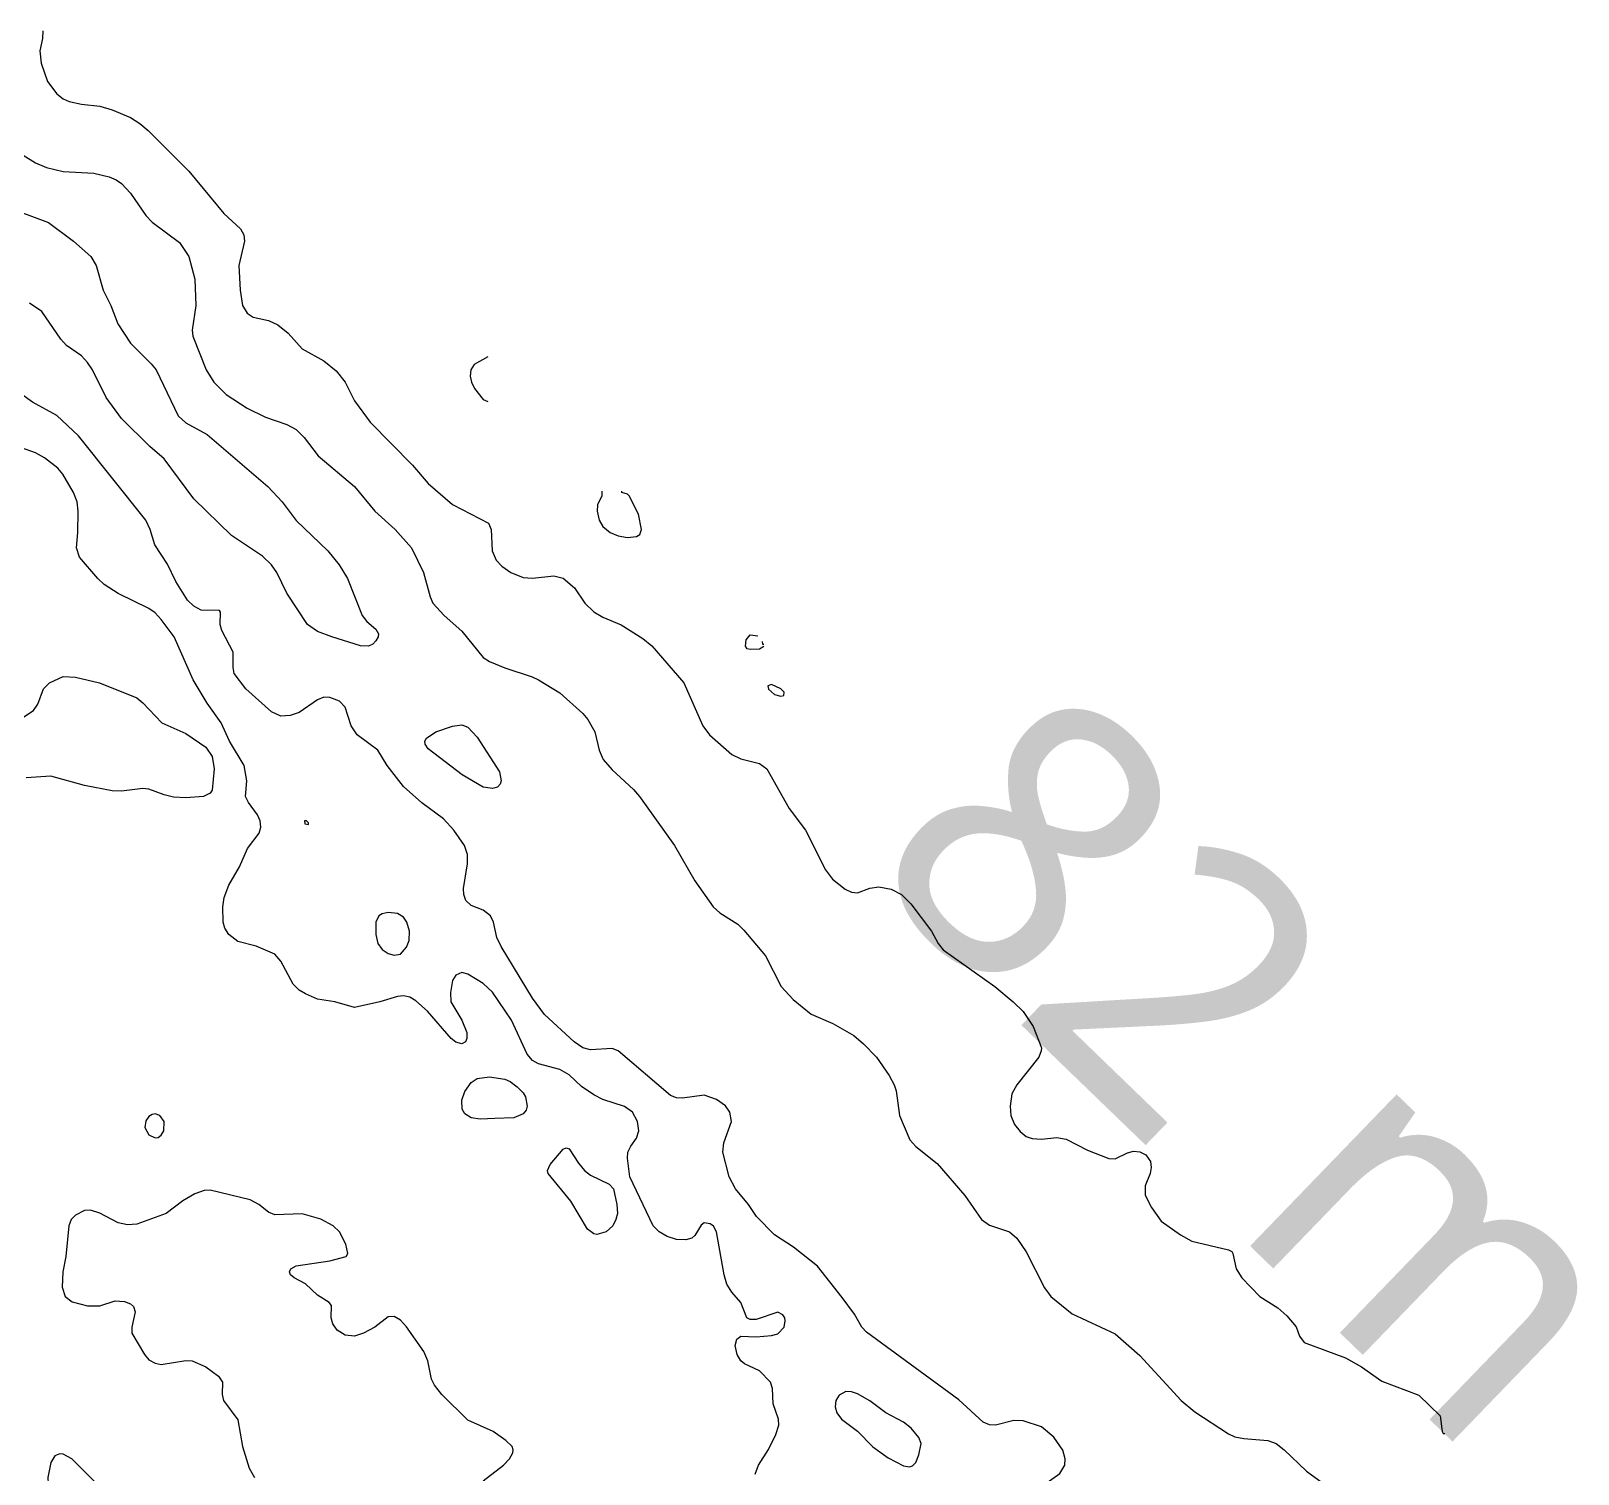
# Model space of a CAD drawing. Extents: x 474277 to 475042, y 254928 to 255625.
# Drawn here: x 474985.54 to 475024.22, y 255290.13 to 255326.2 of the extents above; entities that cross this region are included whole.
import ezdxf

# ---------------------------------------------------------------- set-up
doc = ezdxf.new("R2010")
doc.units = 0
doc.header["$MEASUREMENT"] = 0
doc.layers.add('BaseMapV2_DTM_export_MonNov09090547073261 — entities', color=1, linetype='CONTINUOUS')
doc.styles.get("Standard").update_dxf_attribs({"font": 'romans.shx'})

msp = doc.modelspace()

# ---------------------------------------------------------------- linework, layer by layer
at = {"layer": 'BaseMapV2_DTM_export_MonNov09090547073261 — entities', "color": 15, "linetype": 'Continuous', "true_color": 0xb7484b}
for points in [[(474985.836, 255326.2, 82), (474985.833, 255326.008, 82), (474985.765, 255325.702, 82), (474985.795, 255325.395, 82), (474985.955, 255324.935, 82), (474986.188, 255324.628, 82), (474986.345, 255324.504, 82), (474986.499, 255324.438, 82), (474986.805, 255324.369, 82), (474987.265, 255324.316, 82), (474987.572, 255324.228, 82), (474988.032, 255324.035, 82), (474988.262, 255323.887, 82), (474988.475, 255323.708, 82), (474989.489, 255322.697, 82), (474990.367, 255321.638, 82), (474990.779, 255321.254, 82), (474990.864, 255321.101, 82), (474990.884, 255320.948, 82), (474990.739, 255320.334, 82), (474990.77, 255319.721, 82), (474990.833, 255319.337, 82), (474990.946, 255319.146, 82), (474991.099, 255319.042, 82), (474991.482, 255318.964, 82), (474991.713, 255318.858, 82), (474991.973, 255318.647, 82), (474992.326, 255318.251, 82), (474992.863, 255317.957, 82), (474993.169, 255317.701, 82), (474993.399, 255317.417, 82), (474993.629, 255316.951, 82), (474994.025, 255316.424, 82), (474995.08, 255315.35, 82), (474995.47, 255314.885, 82), (474996.083, 255314.36, 82), (474996.978, 255313.893, 82), (474997.051, 255313.74, 82), (474997.071, 255313.203, 82), (474997.176, 255312.973, 82), (474997.31, 255312.82, 82), (474997.54, 255312.661, 82), (474997.847, 255312.538, 82), (474998.077, 255312.522, 82), (474998.613, 255312.583, 82), (474998.843, 255312.524, 82), (474999.129, 255312.283, 82), (474999.385, 255311.9, 82), (474999.61, 255311.682, 82), (474999.84, 255311.549, 82), (475000.3, 255311.352, 82), (475000.837, 255311.018, 82), (475001.067, 255310.833, 82), (475001.86, 255309.906, 82), (475002.337, 255308.833, 82), (475002.509, 255308.603, 82), (475003.061, 255308.116, 82), (475003.291, 255308.005, 82), (475003.751, 255307.887, 82), (475003.936, 255307.759, 82), (475004.498, 255306.763, 82), (475004.907, 255306.226, 82), (475005.403, 255305.229, 82), (475005.578, 255304.999, 82), (475005.898, 255304.752, 82), (475006.051, 255304.67, 82), (475006.204, 255304.654, 82), (475006.511, 255304.77, 82), (475006.741, 255304.805, 82), (475007.048, 255304.746, 82), (475007.303, 255304.616, 82), (475007.54, 255304.386, 82), (475008.053, 255303.695, 82), (475008.225, 255303.389, 82), (475008.345, 255303.235, 82), (475009.642, 255302.315, 82), (475010.1, 255301.932, 82), (475010.345, 255301.688, 82), (475010.594, 255301.318, 82), (475010.803, 255300.782, 82), (475010.8, 255300.705, 82), (475010.734, 255300.552, 82), (475010.186, 255299.862, 82), (475010.064, 255299.632, 82), (475010.019, 255299.325, 82), (475010.035, 255299.095, 82), (475010.13, 255298.865, 82), (475010.268, 255298.69, 82), (475010.421, 255298.569, 82), (475010.575, 255298.514, 82), (475010.805, 255298.504, 82), (475011.188, 255298.541, 82), (475011.418, 255298.502, 82), (475011.955, 255298.227, 82), (475012.492, 255298.017, 82), (475012.645, 255298.008, 82), (475012.952, 255298.156, 82), (475013.105, 255298.196, 82), (475013.259, 255298.182, 82), (475013.412, 255298.105, 82), (475013.526, 255297.945, 82), (475013.546, 255297.791, 82), (475013.524, 255297.638, 82), (475013.393, 255297.331, 82), (475013.396, 255297.101, 82), (475013.554, 255296.795, 82), (475013.795, 255296.452, 82), (475014.282, 255296.105, 82), (475014.562, 255295.949, 82), (475015.482, 255295.733, 82), (475015.559, 255295.688, 82), (475015.591, 255295.644, 82), (475015.674, 255295.261, 82), (475015.816, 255295.031, 82), (475016.259, 255294.571, 82), (475016.709, 255294.286, 82), (475016.939, 255294.086, 82), (475017.169, 255293.809, 82), (475017.257, 255293.574, 82), (475017.372, 255293.421, 82), (475018.402, 255293.037, 82), (475018.804, 255292.807, 82), (475019.316, 255292.447, 82), (475020.236, 255292.102, 82), (475020.769, 255291.581, 82), (475020.823, 255291.197, 82), (475020.849, 255291.14, 82), (475020.888, 255291.14, 82)], [(474985.348, 255323.091, 82.25), (474985.655, 255322.904, 82.25), (474985.93, 255322.788, 82.25), (474986.345, 255322.684, 82.25), (474987.112, 255322.648, 82.25), (474987.495, 255322.555, 82.25), (474987.674, 255322.481, 82.25), (474987.802, 255322.387, 82.25), (474988.032, 255322.144, 82.25), (474988.415, 255321.588, 82.25), (474988.569, 255321.417, 82.25), (474989.259, 255320.911, 82.25), (474989.49, 255320.564, 82.25), (474989.642, 255319.998, 82.25), (474989.661, 255319.337, 82.25), (474989.575, 255318.724, 82.25), (474989.587, 255318.571, 82.25), (474989.919, 255317.727, 82.25), (474990.117, 255317.42, 82.25), (474990.421, 255317.114, 82.25), (474990.946, 255316.77, 82.25), (474991.406, 255316.549, 82.25), (474991.943, 255316.365, 82.25), (474992.173, 255316.235, 82.25), (474992.369, 255316.04, 82.25), (474992.722, 255315.58, 82.25), (474993.634, 255314.814, 82.25), (474994.142, 255314.2, 82.25), (474994.644, 255313.74, 82.25), (474995.057, 255313.28, 82.25), (474995.359, 255312.667, 82.25), (474995.518, 255312.053, 82.25), (474995.591, 255311.9, 82.25), (474995.868, 255311.593, 82.25), (474996.313, 255311.195, 82.25), (474996.85, 255310.539, 82.25), (474997.003, 255310.436, 82.25), (474997.387, 255310.28, 82.25), (474998.074, 255310.06, 82.25), (474998.231, 255309.983, 82.25), (474998.767, 255309.655, 82.25), (474999.335, 255309.139, 82.25), (474999.463, 255308.986, 82.25), (474999.64, 255308.679, 82.25), (474999.748, 255308.219, 82.25), (474999.85, 255307.989, 82.25), (475000.07, 255307.729, 82.25), (475000.607, 255307.241, 82.25), (475000.756, 255307.069, 82.25), (475001.627, 255305.842, 82.25), (475002.14, 255304.96, 82.25), (475002.598, 255304.309, 82.25), (475002.764, 255304.156, 82.25), (475003.214, 255303.873, 82.25), (475003.367, 255303.72, 82.25), (475003.902, 255303.082, 82.25), (475004.297, 255302.315, 82.25), (475004.594, 255301.991, 82.25), (475005.048, 255301.625, 82.25), (475005.591, 255301.395, 82.25), (475006.112, 255301.088, 82.25), (475006.358, 255300.884, 82.25), (475006.681, 255300.552, 82.25), (475007, 255300.092, 82.25), (475007.121, 255299.862, 82.25), (475007.169, 255299.708, 82.25), (475007.253, 255299.095, 82.25), (475007.516, 255298.481, 82.25), (475007.661, 255298.317, 82.25), (475008.198, 255297.893, 82.25), (475008.888, 255297.095, 82.25), (475009.303, 255296.488, 82.25), (475009.501, 255296.353, 82.25), (475010.002, 255296.181, 82.25), (475010.188, 255296.028, 82.25), (475010.421, 255295.686, 82.25), (475010.882, 255294.788, 82.25), (475011.035, 255294.569, 82.25), (475011.572, 255294.132, 82.25), (475012.645, 255293.638, 82.25), (475013.259, 255293.094, 82.25), (475014.298, 255291.964, 82.25), (475014.639, 255291.683, 82.25), (475015.482, 255291.135, 82.25), (475015.635, 255291.063, 82.25), (475015.866, 255291.016, 82.25), (475016.465, 255290.967, 82.25), (475016.671, 255290.891, 82.25), (475016.872, 255290.737, 82.25), (475017.427, 255290.2, 82.25), (475018.012, 255289.777, 82.25)], [(474985.195, 255321.7, 82.5), (474985.98, 255321.408, 82.5), (474986.605, 255320.948, 82.5), (474987.037, 255320.564, 82.5), (474987.174, 255320.334, 82.5), (474987.347, 255319.721, 82.5), (474987.542, 255319.337, 82.5), (474987.718, 255318.877, 82.5), (474988.032, 255318.393, 82.5), (474988.55, 255317.881, 82.5), (474988.67, 255317.727, 82.5), (474989.219, 255316.577, 82.5), (474989.412, 255316.406, 82.5), (474989.949, 255316.111, 82.5), (474991.466, 255314.814, 82.5), (474991.824, 255314.43, 82.5), (474992.173, 255313.965, 82.5), (474992.963, 255313.203, 82.5), (474993.246, 255312.853, 82.5), (474993.453, 255312.513, 82.5), (474993.82, 255311.593, 82.5), (474993.936, 255311.436, 82.5), (474994.166, 255311.251, 82.5), (474994.23, 255311.133, 82.5), (474994.224, 255311.056, 82.5), (474994.166, 255310.952, 82.5), (474994.089, 255310.876, 82.5), (474993.979, 255310.826, 82.5)], [(474993.979, 255310.826, 82.5), (474993.783, 255310.834, 82.5), (474993.068, 255311.056, 82.5), (474992.709, 255311.191, 82.5), (474992.454, 255311.363, 82.5), (474991.943, 255312.147, 82.5), (474991.685, 255312.667, 82.5), (474991.559, 255312.857, 82.5), (474991.329, 255313.07, 82.5), (474990.559, 255313.587, 82.5), (474989.618, 255314.507, 82.5), (474988.873, 255315.504, 82.5), (474988.516, 255315.81, 82.5), (474987.802, 255316.513, 82.5), (474987.42, 255317.037, 82.5), (474987.08, 255317.727, 82.5), (474986.959, 255317.915, 82.5), (474986.805, 255318.081, 82.5), (474986.435, 255318.341, 82.5), (474986.286, 255318.494, 82.5), (474985.814, 255319.184, 82.5), (474985.502, 255319.397, 82.5)], [(474996.965, 255318.053, 81.75), (474996.62, 255317.865, 81.75), (474996.535, 255317.727, 81.75), (474996.52, 255317.574, 81.75), (474996.553, 255317.42, 81.75), (474996.63, 255317.267, 81.75), (474996.85, 255316.992, 81.75), (474996.965, 255316.941, 81.75)], [(475010.805, 255289.817, 82.25), (475011.265, 255290.142, 82.25), (475011.385, 255290.354, 82.25), (475011.396, 255290.507, 82.25), (475011.342, 255290.728, 82.25), (475011.112, 255291.048, 82.25), (475010.805, 255291.31, 82.25), (475010.345, 255291.461, 82.25), (475010.115, 255291.466, 82.25), (475009.655, 255291.349, 82.25), (475009.501, 255291.36, 82.25), (475009.348, 255291.428, 82.25), (475008.735, 255291.982, 82.25), (475006.434, 255293.675, 82.25), (475006.315, 255293.804, 82.25), (475006.128, 255294.122, 82.25), (475005.821, 255294.546, 82.25), (475005.208, 255295.329, 82.25), (475004.606, 255295.798, 82.25), (475004.134, 255296.106, 82.25), (475003.682, 255296.565, 82.25), (475003.482, 255296.871, 82.25), (475003.159, 255297.255, 82.25), (475003, 255297.561, 82.25), (475002.837, 255298.175, 82.25), (475002.861, 255298.405, 82.25), (475003.051, 255298.942, 82.25), (475003.014, 255299.172, 82.25), (475002.907, 255299.332, 82.25), (475002.677, 255299.49, 82.25), (475002.37, 255299.597, 82.25), (475001.834, 255299.524, 82.25), (475001.68, 255299.533, 82.25), (475001.527, 255299.59, 82.25), (475000.224, 255300.707, 82.25), (475000.07, 255300.762, 82.25), (474999.533, 255300.73, 82.25), (474999.336, 255300.782, 82.25), (474999.124, 255300.935, 82.25), (474998.383, 255301.618, 82.25), (474998.077, 255302.024, 82.25), (474997.293, 255303.312, 82.25), (474997.19, 255303.542, 82.25), (474997.105, 255303.925, 82.25), (474997.031, 255304.079, 82.25), (474996.85, 255304.226, 82.25), (474996.543, 255304.34, 82.25), (474996.417, 255304.462, 82.25), (474996.366, 255304.616, 82.25), (474996.359, 255304.769, 82.25), (474996.456, 255305.382, 82.25), (474996.453, 255305.612, 82.25), (474996.383, 255305.842, 82.25), (474996.111, 255306.226, 82.25), (474995.853, 255306.503, 82.25), (474995.316, 255306.909, 82.25), (474994.856, 255307.315, 82.25), (474994.448, 255307.836, 82.25), (474994.216, 255308.219, 82.25), (474993.694, 255308.603, 82.25), (474993.545, 255308.833, 82.25), (474993.399, 255309.301, 82.25), (474993.255, 255309.446, 82.25), (474993.016, 255309.538, 82.25), (474992.863, 255309.547, 82.25), (474992.709, 255309.48, 82.25), (474992.249, 255309.165, 82.25), (474992.019, 255309.09, 82.25), (474991.789, 255309.074, 82.25), (474991.559, 255309.178, 82.25), (474990.915, 255309.753, 82.25), (474990.626, 255310.136, 82.25), (474990.597, 255310.29, 82.25), (474990.598, 255310.673, 82.25), (474990.31, 255311.21, 82.25), (474990.274, 255311.363, 82.25), (474990.282, 255311.67, 82.25), (474990.256, 255311.713, 82.25), (474989.796, 255311.726, 82.25), (474989.615, 255311.823, 82.25), (474989.459, 255311.976, 82.25), (474989.166, 255312.437, 82.25), (474988.952, 255312.874, 82.25), (474988.638, 255313.357, 82.25), (474988.521, 255313.74, 82.25), (474988.413, 255313.97, 82.25), (474986.729, 255316.083, 82.25), (474986.192, 255316.588, 82.25), (474985.578, 255316.925, 82.25), (474985.311, 255317.114, 82.25)], [(475003.645, 255290.124, 82), (475003.728, 255290.354, 82), (475003.981, 255290.739, 82), (475004.165, 255291.121, 82), (475004.239, 255291.351, 82), (475004.228, 255291.504, 82), (475004.096, 255291.887, 82), (475004.078, 255292.271, 82), (475004.028, 255292.424, 82), (475003.751, 255292.713, 82), (475003.377, 255292.884, 82), (475003.291, 255292.957, 82), (475003.196, 255293.114, 82), (475003.143, 255293.344, 82), (475003.187, 255293.498, 82), (475003.291, 255293.579, 82), (475003.674, 255293.557, 82), (475004.057, 255293.594, 82), (475004.211, 255293.637, 82), (475004.369, 255293.804, 82), (475004.4, 255293.958, 82), (475004.385, 255294.034, 82), (475004.341, 255294.111, 82), (475004.211, 255294.173, 82), (475003.674, 255293.995, 82), (475003.521, 255293.993, 82), (475003.437, 255294.034, 82), (475003.29, 255294.418, 82), (475003.061, 255294.673, 82), (475002.942, 255294.878, 82), (475002.872, 255295.108, 82), (475002.684, 255296.181, 82), (475002.601, 255296.322, 82), (475002.524, 255296.387, 82), (475002.37, 255296.411, 82), (475002.294, 255296.348, 82), (475002.14, 255296.093, 82), (475002.063, 255296.028, 82), (475001.91, 255295.983, 82), (475001.68, 255295.996, 82), (475001.45, 255296.066, 82), (475001.249, 255296.181, 82), (475001.099, 255296.335, 82), (475000.515, 255297.561, 82), (475000.454, 255298.021, 82), (475000.463, 255298.175, 82), (475000.536, 255298.328, 82), (475000.684, 255298.525, 82), (475000.735, 255298.712, 82), (475000.708, 255298.942, 82), (475000.583, 255299.172, 82), (475000.377, 255299.319, 82), (474999.84, 255299.494, 82), (474999.61, 255299.605, 82), (474999.303, 255299.817, 82), (474998.997, 255300.104, 82), (474998.767, 255300.245, 82), (474998.23, 255300.386, 82), (474998.077, 255300.467, 82), (474997.948, 255300.628, 82), (474997.555, 255301.472, 82), (474997.08, 255302.171, 82), (474996.85, 255302.39, 82), (474996.466, 255302.625, 82), (474996.313, 255302.665, 82), (474996.16, 255302.597, 82), (474996.081, 255302.469, 82), (474996.032, 255302.162, 82), (474996.041, 255301.932, 82), (474996.313, 255301.478, 82), (474996.439, 255301.165, 82), (474996.442, 255301.012, 82), (474996.409, 255300.935, 82), (474996.313, 255300.882, 82), (474996.16, 255300.926, 82), (474996.049, 255301.012, 82), (474995.452, 255301.702, 82), (474995.163, 255301.957, 82), (474995.01, 255302.047, 82), (474994.856, 255302.08, 82), (474994.703, 255302.07, 82), (474994.267, 255301.932, 82), (474993.629, 255301.791, 82), (474993.142, 255301.932, 82), (474992.709, 255302.001, 82), (474992.403, 255302.133, 82), (474992.249, 255302.22, 82), (474992.096, 255302.376, 82), (474991.789, 255302.948, 82), (474991.636, 255303.125, 82), (474991.176, 255303.327, 82), (474990.716, 255303.441, 82), (474990.493, 255303.619, 82), (474990.391, 255303.772, 82), (474990.344, 255303.925, 82), (474990.343, 255304.309, 82), (474990.375, 255304.539, 82), (474990.491, 255304.846, 82), (474990.758, 255305.306, 82), (474990.954, 255305.766, 82), (474991.246, 255306.149, 82), (474991.288, 255306.302, 82), (474991.269, 255306.456, 82), (474991.208, 255306.609, 82), (474990.981, 255306.916, 82), (474990.909, 255307.069, 82), (474990.939, 255307.453, 82), (474990.874, 255307.836, 82), (474990.503, 255308.449, 82), (474990.301, 255308.909, 82), (474989.949, 255309.397, 82), (474989.596, 255309.983, 82), (474989.124, 255311.056, 82), (474988.799, 255311.489, 82), (474988.645, 255311.655, 82), (474988.492, 255311.763, 82), (474987.725, 255312.14, 82), (474987.376, 255312.36, 82), (474987.212, 255312.513, 82), (474986.755, 255313.05, 82), (474986.679, 255313.28, 82), (474986.717, 255313.663, 82), (474986.724, 255314.2, 82), (474986.699, 255314.43, 82), (474986.605, 255314.66, 82), (474986.338, 255315.12, 82), (474986.217, 255315.274, 82), (474985.885, 255315.526, 82), (474985.66, 255315.657, 82), (474984.573, 255316.04, 82)], [(474999.814, 255314.698, 81.75), (474999.811, 255314.583, 81.75), (474999.708, 255314.353, 81.75), (474999.695, 255314.2, 81.75), (474999.747, 255313.97, 81.75), (474999.835, 255313.817, 81.75), (475000.022, 255313.663, 81.75), (475000.224, 255313.582, 81.75), (475000.454, 255313.539, 81.75), (475000.684, 255313.56, 81.75), (475000.76, 255313.613, 81.75), (475000.802, 255313.74, 81.75), (475000.731, 255314.123, 81.75), (475000.495, 255314.583, 81.75), (475000.454, 255314.622, 81.75), (475000.311, 255314.66, 81.75), (475000.311, 255314.698, 81.75)], [(475003.866, 255310.812, 82), (475003.754, 255310.75, 82), (475003.521, 255310.737, 82), (475003.444, 255310.759, 82), (475003.401, 255310.826, 82), (475003.424, 255310.98, 82), (475003.521, 255311.104, 82), (475003.712, 255311.083, 82)], [(475003.818, 255310.941, 82), (475003.827, 255310.873, 82), (475003.866, 255310.873, 82)], [(474985.118, 255308.893, 82), (474985.608, 255309.216, 82), (474985.717, 255309.369, 82), (474985.86, 255309.753, 82), (474986.005, 255309.906, 82), (474986.345, 255310.061, 82), (474986.652, 255310.051, 82), (474987.256, 255309.906, 82), (474988.185, 255309.532, 82), (474988.339, 255309.407, 82), (474988.812, 255308.909, 82), (474989.412, 255308.639, 82), (474989.917, 255308.296, 82), (474990.072, 255308.066, 82), (474990.119, 255307.759, 82), (474990.072, 255307.223, 82), (474990.026, 255307.145, 82), (474989.859, 255307.069, 82)], [(475004.364, 255309.593, 81.75), (475004.372, 255309.676, 81.75), (475004.287, 255309.759, 81.75), (475004.057, 255309.861, 81.75), (475003.964, 255309.83, 81.75), (475003.981, 255309.744, 81.75), (475004.134, 255309.612, 81.75), (475004.287, 255309.574, 81.75), (475004.364, 255309.593, 81.75)], [(474997.204, 255307.299, 82.5), (474997.08, 255307.266, 82.5), (474996.85, 255307.299, 82.5), (474996.32, 255307.606, 82.5), (474995.47, 255308.258, 82.5), (474995.394, 255308.373, 82.5), (474995.389, 255308.449, 82.5), (474995.429, 255308.526, 82.5), (474995.665, 255308.679, 82.5), (474996.083, 255308.822, 82.5), (474996.313, 255308.853, 82.5), (474996.466, 255308.798, 82.5), (474996.696, 255308.548, 82.5), (474997.256, 255307.683, 82.5), (474997.296, 255307.453, 82.5), (474997.273, 255307.376, 82.5), (474997.204, 255307.299, 82.5)], [(474989.859, 255307.069, 82), (474989.412, 255307.029, 82), (474989.106, 255307.049, 82), (474988.875, 255307.103, 82), (474988.492, 255307.247, 82), (474988.339, 255307.266, 82), (474987.802, 255307.202, 82), (474987.572, 255307.208, 82), (474986.882, 255307.34, 82), (474986.038, 255307.574, 82), (474985.425, 255307.531, 82)], [(474992.479, 255306.367, 82), (474992.479, 255306.408, 82), (474992.432, 255306.456, 82), (474992.377, 255306.456, 82), (474992.388, 255306.379, 82), (474992.479, 255306.367, 82)], [(474994.78, 255303.127, 82), (474994.933, 255303.296, 82), (474995.001, 255303.465, 82), (474995.008, 255303.695, 82), (474994.938, 255303.925, 82), (474994.856, 255304.046, 82), (474994.703, 255304.141, 82), (474994.473, 255304.163, 82), (474994.319, 255304.128, 82), (474994.241, 255304.079, 82), (474994.165, 255303.925, 82), (474994.166, 255303.619, 82), (474994.216, 255303.389, 82), (474994.319, 255303.241, 82), (474994.473, 255303.141, 82), (474994.626, 255303.099, 82), (474994.78, 255303.127, 82)], [(474997.135, 255299.018, 82), (474996.773, 255299.002, 82), (474996.543, 255299.033, 82), (474996.39, 255299.13, 82), (474996.326, 255299.248, 82), (474996.315, 255299.478, 82), (474996.39, 255299.688, 82), (474996.543, 255299.915, 82), (474996.696, 255300.017, 82), (474997.003, 255300.055, 82), (474997.387, 255299.996, 82), (474997.518, 255299.938, 82), (474997.693, 255299.804, 82), (474997.847, 255299.654, 82), (474997.905, 255299.555, 82), (474997.946, 255299.325, 82), (474997.923, 255299.226, 82), (474997.847, 255299.134, 82), (474997.617, 255299.037, 82), (474997.135, 255299.018, 82)], [(474988.722, 255298.545, 81.75), (474988.799, 255298.598, 81.75), (474988.865, 255298.712, 81.75), (474988.876, 255298.942, 81.75), (474988.764, 255299.095, 81.75), (474988.645, 255299.133, 81.75), (474988.569, 255299.119, 81.75), (474988.492, 255299.07, 81.75), (474988.415, 255298.959, 81.75), (474988.39, 255298.788, 81.75), (474988.492, 255298.611, 81.75), (474988.645, 255298.535, 81.75), (474988.722, 255298.545, 81.75)], [(474999.924, 255296.181, 82), (474999.687, 255296.115, 82), (474999.61, 255296.133, 82), (474999.457, 255296.252, 82), (474999.035, 255296.948, 82), (474998.471, 255297.638, 82), (474998.457, 255297.715, 82), (474998.519, 255297.868, 82), (474998.843, 255298.252, 82), (474998.92, 255298.287, 82), (474998.997, 255298.261, 82), (474999.227, 255297.897, 82), (474999.38, 255297.718, 82), (474999.533, 255297.604, 82), (474999.994, 255297.378, 82), (475000.108, 255297.255, 82), (475000.191, 255296.871, 82), (475000.202, 255296.641, 82), (475000.167, 255296.488, 82), (475000.092, 255296.335, 82), (474999.924, 255296.181, 82)], [(474996.85, 255289.963, 81.75), (474997.358, 255290.354, 81.75), (474997.502, 255290.507, 81.75), (474997.588, 255290.66, 81.75), (474997.601, 255290.737, 81.75), (474997.571, 255290.814, 81.75), (474997.416, 255290.967, 81.75), (474997.093, 255291.197, 81.75), (474996.466, 255291.48, 81.75), (474995.812, 255292.117, 81.75), (474995.629, 255292.347, 81.75), (474995.553, 255292.501, 81.75), (474995.466, 255292.961, 81.75), (474995.365, 255293.191, 81.75), (474994.933, 255293.812, 81.75), (474994.78, 255293.978, 81.75), (474994.626, 255294.066, 81.75), (474994.473, 255294.056, 81.75), (474994.137, 255293.804, 81.75), (474993.859, 255293.648, 81.75), (474993.629, 255293.577, 81.75), (474993.399, 255293.605, 81.75), (474993.196, 255293.728, 81.75), (474993.086, 255293.881, 81.75), (474993.045, 255294.034, 81.75), (474993.058, 255294.341, 81.75), (474992.994, 255294.418, 81.75), (474992.709, 255294.601, 81.75), (474992.403, 255294.888, 81.75), (474992.12, 255295.031, 81.75), (474992.034, 255295.108, 81.75), (474992.003, 255295.184, 81.75), (474992.037, 255295.261, 81.75), (474992.173, 255295.332, 81.75), (474993.016, 255295.457, 81.75), (474993.424, 255295.568, 81.75), (474993.468, 255295.644, 81.75), (474993.415, 255295.874, 81.75), (474993.252, 255296.181, 81.75), (474993.096, 255296.335, 81.75), (474992.786, 255296.498, 81.75), (474992.326, 255296.631, 81.75), (474991.636, 255296.608, 81.75), (474991.482, 255296.672, 81.75), (474991.235, 255296.871, 81.75), (474991.022, 255296.98, 81.75), (474990.026, 255297.222, 81.75), (474989.872, 255297.214, 81.75), (474989.642, 255297.135, 81.75), (474989.336, 255296.96, 81.75), (474988.926, 255296.641, 81.75), (474988.185, 255296.375, 81.75), (474987.955, 255296.361, 81.75), (474987.725, 255296.407, 81.75), (474987.265, 255296.654, 81.75), (474987.035, 255296.724, 81.75), (474986.882, 255296.716, 81.75), (474986.652, 255296.597, 81.75), (474986.549, 255296.488, 81.75), (474986.488, 255296.335, 81.75), (474986.411, 255295.568, 81.75), (474986.337, 255295.184, 81.75), (474986.322, 255294.801, 81.75), (474986.395, 255294.571, 81.75), (474986.575, 255294.434, 81.75), (474986.959, 255294.331, 81.75), (474987.265, 255294.337, 81.75), (474987.649, 255294.457, 81.75), (474987.879, 255294.443, 81.75), (474988.032, 255294.387, 81.75), (474988.109, 255294.314, 81.75), (474988.144, 255294.188, 81.75), (474988.065, 255293.804, 81.75), (474988.061, 255293.651, 81.75), (474988.377, 255293.114, 81.75), (474988.492, 255292.986, 81.75), (474988.645, 255292.898, 81.75), (474988.799, 255292.869, 81.75), (474989.412, 255292.969, 81.75), (474989.576, 255292.961, 81.75), (474989.914, 255292.807, 81.75), (474990.234, 255292.577, 81.75), (474990.327, 255292.424, 81.75), (474990.324, 255292.117, 81.75), (474990.359, 255291.964, 81.75), (474990.716, 255291.487, 81.75), (474990.828, 255290.814, 81.75), (474990.999, 255290.277, 81.75), (474991.134, 255290.047, 81.75)], [(475007.584, 255290.337, 82), (475007.661, 255290.421, 82), (475007.738, 255290.611, 82), (475007.794, 255290.891, 82), (475007.737, 255291.044, 82), (475007.543, 255291.274, 82), (475007.352, 255291.427, 82), (475006.91, 255291.657, 82), (475006.511, 255291.958, 82), (475006.204, 255292.131, 82), (475006.051, 255292.185, 82), (475005.917, 255292.194, 82), (475005.744, 255292.101, 82), (475005.662, 255291.964, 82), (475005.645, 255291.811, 82), (475005.69, 255291.657, 82), (475005.803, 255291.504, 82), (475006.204, 255291.202, 82), (475006.588, 255290.806, 82), (475006.971, 255290.536, 82), (475007.354, 255290.336, 82), (475007.508, 255290.313, 82), (475007.584, 255290.337, 82)], [(474988.185, 255287.901, 81.75), (474988.262, 255287.977, 81.75), (474988.185, 255288.265, 81.75), (474988.032, 255288.48, 81.75), (474987.718, 255288.744, 81.75), (474987.603, 255289.05, 81.75), (474987.499, 255289.51, 81.75), (474987.415, 255289.664, 81.75), (474986.566, 255290.507, 81.75), (474986.345, 255290.624, 81.75), (474986.268, 255290.635, 81.75), (474986.143, 255290.584, 81.75), (474986.038, 255290.417, 81.75), (474985.963, 255290.047, 81.75), (474985.971, 255289.894, 81.75), (474986.049, 255289.74, 81.75), (474986.422, 255289.387, 81.75), (474986.652, 255289.026, 81.75), (474986.959, 255288.697, 81.75), (474987.189, 255288.569, 81.75), (474987.572, 255288.483, 81.75), (474987.879, 255288.076, 81.75), (474988.185, 255287.901, 81.75)]]:
    msp.add_polyline3d(points, dxfattribs=at)

# ---------------------------------------------------------------- texts
at = {"layer": 'BaseMapV2_DTM_export_MonNov09090547073261 — entities', "color": 250, "true_color": 0x323232, "insert": (475006.154, 255305.219), "char_height": 0.2, "width": 17.61571, "attachment_point": 7, "rotation": 315.9964}
msp.add_mtext('\\fOpen Sans|i0|b0;\\H7.02279;82\\~m', dxfattribs=at)

doc.saveas('drawing.dxf')
